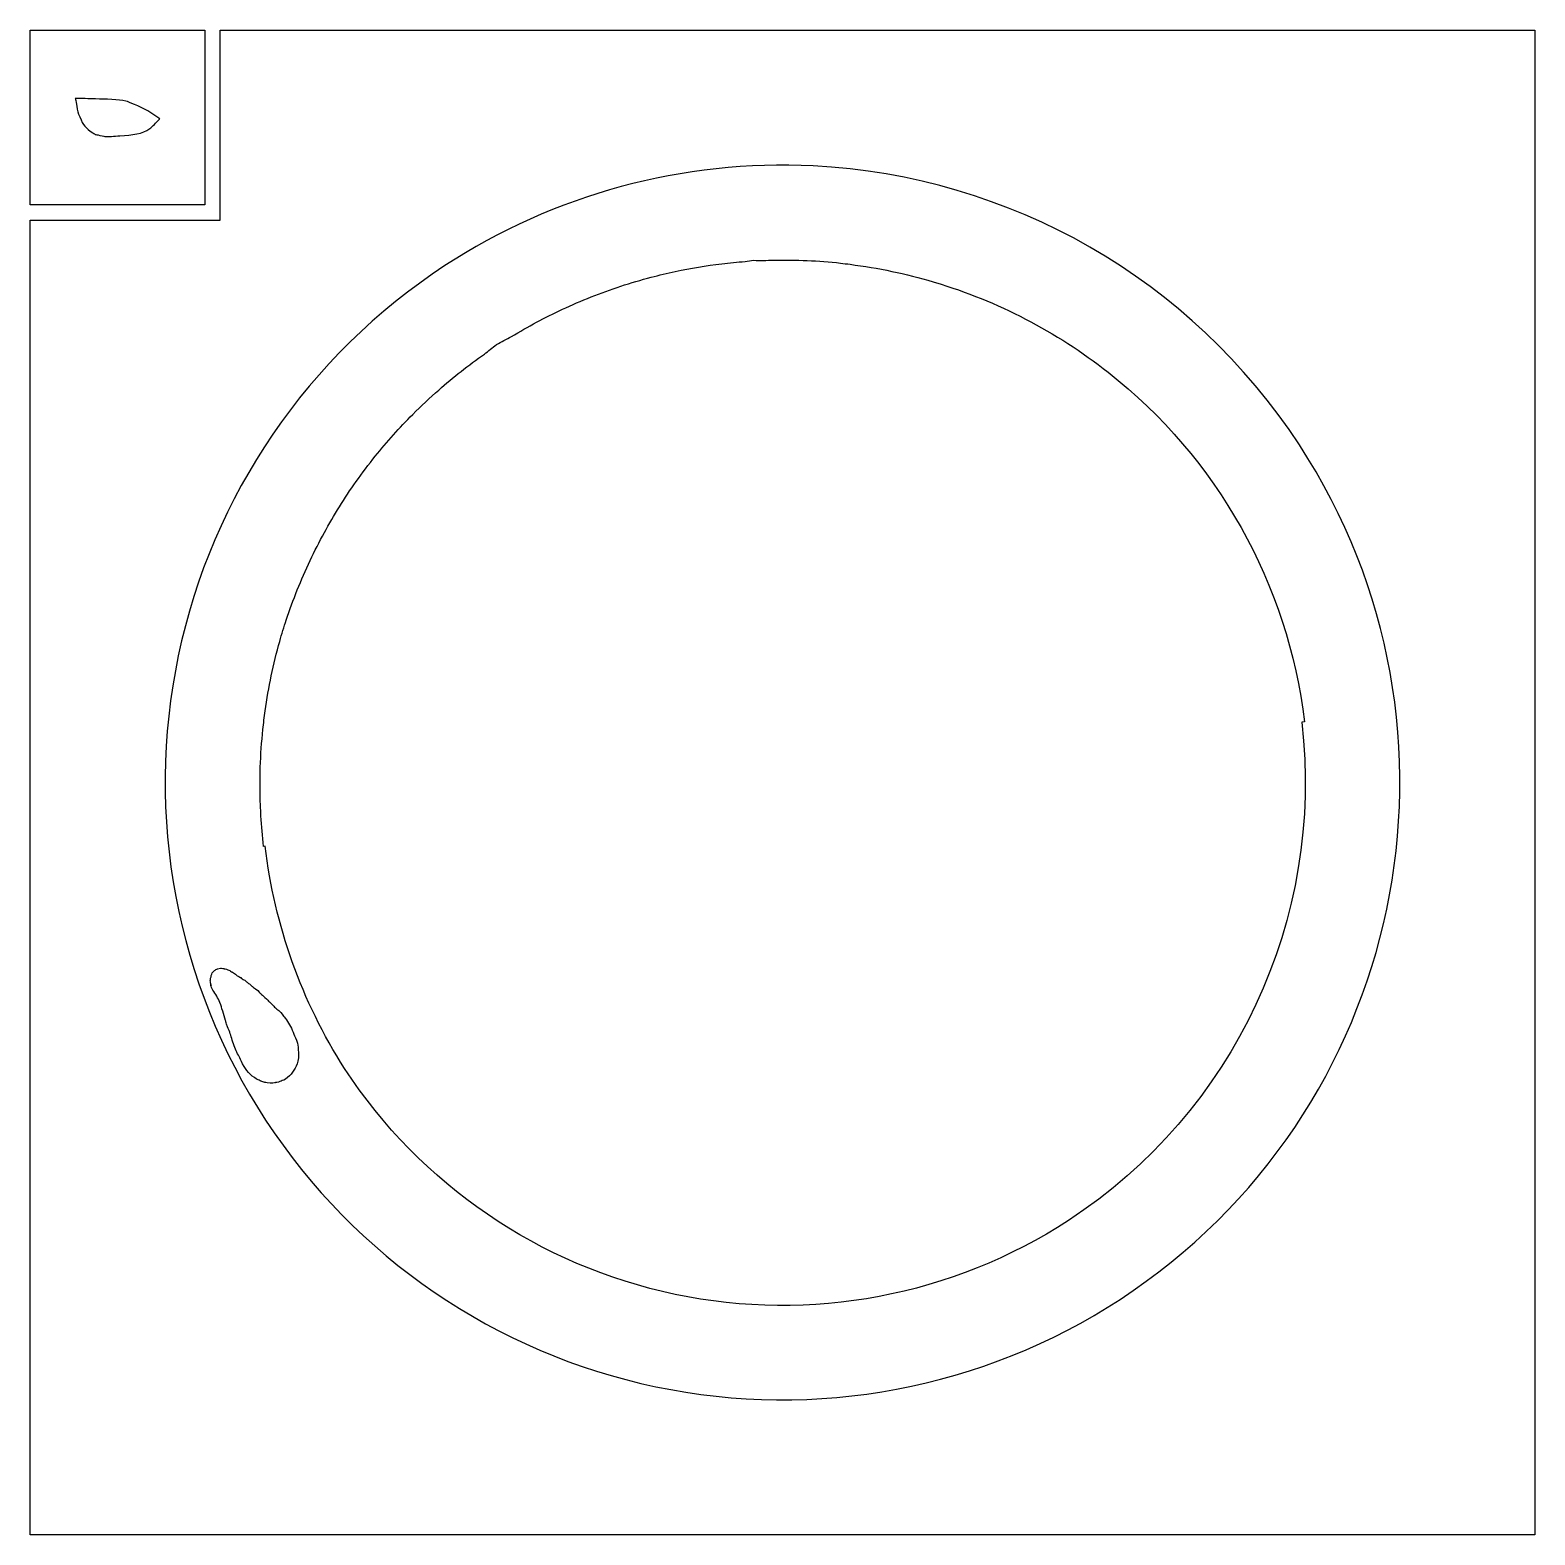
# Model space of a CAD drawing. Header units: millimetres. Extents: x -1461 to -1025, y 571 to 3922.
# Drawn here: x -1421 to -1025, y 2476.4 to 2872.4 of the extents above; entities that cross this region are included whole.
import ezdxf

# ---------------------------------------------------------------- set-up
doc = ezdxf.new("R2010")
doc.units = ezdxf.units.MM
doc.layers.add('Calque_1', color=7, linetype='CONTINUOUS')

msp = doc.modelspace()

# ---------------------------------------------------------------- linework, layer by layer
at = {"layer": 'Calque_1', "color": 5}
for points in [[(-1421.0135, 2872.35353), (-1375.0132, 2872.35353), (-1375.0132, 2826.35323), (-1421.0135, 2826.35323)], [(-1371.0135, 2872.35353), (-1025.0134, 2872.35353), (-1025.0134, 2476.35341), (-1221.0133, 2476.35341), (-1421.0135, 2476.35341), (-1421.0135, 2822.35348), (-1371.0135, 2822.35348)]]:
    msp.add_lwpolyline(points, close=True, dxfattribs=at)
at = {"layer": 'Calque_1', "color": 7}
for points in [[(-1409.1255, 2854.37528), (-1409.1257, 2854.37518)], [(-1225.3618, 2811.82141), (-1225.3618, 2811.82131)], [(-1085.6561, 2690.28611), (-1086.3517, 2690.20311)], [(-1359.1242, 2657.60461), (-1359.566, 2657.55161)], [(-1371.7304, 2625.29831), (-1370.8695, 2625.48791), (-1370.8635, 2625.47711)], [(-1373.5642, 2621.92941), (-1373.5651, 2621.93941)], [(-1372.8374, 2624.55321), (-1372.8378, 2624.55361)], [(-1369.9483, 2625.35811), (-1369.9483, 2625.35861)], [(-1366.4819, 2623.50811), (-1366.4814, 2623.50761)], [(-1365.8359, 2623.12731), (-1365.8355, 2623.12681)], [(-1373.3343, 2621.09941), (-1373.4283, 2620.86531)], [(-1363.5282, 2621.46451), (-1363.5272, 2621.46451)], [(-1361.657, 2620.05891), (-1361.6565, 2620.05851)], [(-1359.2195, 2617.81211), (-1359.2185, 2617.81211)], [(-1357.7369, 2616.36461), (-1357.7361, 2616.36461)], [(-1356.6907, 2615.26801), (-1356.6902, 2615.26761)], [(-1350.4291, 2603.96751), (-1350.429, 2603.96731)], [(-1360.7705, 2595.97971), (-1360.7707, 2595.98001)]]:
    msp.add_lwpolyline(points, dxfattribs=at)
for points in [[(-1214.9325, 2836.60891)], [(-1365.097, 2622.58991)]]:
    msp.add_lwpolyline(points, close=True, dxfattribs=at)
for points in [[(-1409.1257, 2854.37518), (-1409.0947, 2854.23608), (-1409.0737, 2854.19408), (-1408.8839, 2853.26308)], [(-1403.7889, 2854.24088), (-1405.5943, 2854.29588), (-1407.3793, 2854.36778), (-1409.1255, 2854.37528)], [(-1408.8839, 2853.26308), (-1408.6282, 2852.01278), (-1408.5319, 2850.99218), (-1408.317, 2850.26488)], [(-1395.8415, 2853.67708), (-1397.6325, 2854.12528), (-1401.1983, 2854.16248), (-1403.7889, 2854.24088)], [(-1393.5425, 2852.77538), (-1394.5388, 2853.17708), (-1395.2871, 2853.53838), (-1395.8415, 2853.67708)], [(-1386.901, 2848.98488), (-1388.8545, 2850.52708), (-1391.1707, 2851.81898), (-1393.5425, 2852.77538)], [(-1408.317, 2850.26488), (-1408.327, 2850.28888), (-1408.198, 2850.04138), (-1407.9599, 2849.51198)], [(-1407.9599, 2849.51198), (-1406.9386, 2847.24118), (-1406.5152, 2846.60918), (-1404.5022, 2845.31168)], [(-1389.5475, 2846.42378), (-1388.822, 2846.99368), (-1387.853, 2847.94128), (-1386.941, 2848.93988)], [(-1386.941, 2848.93988), (-1386.928, 2848.95488), (-1386.915, 2848.96988), (-1386.901, 2848.98488)], [(-1404.5022, 2845.31168), (-1404.1248, 2845.06848), (-1403.9131, 2844.94138), (-1403.878, 2844.92668)], [(-1403.878, 2844.92668), (-1403.908, 2844.93868), (-1403.6573, 2844.88168), (-1403.1307, 2844.74948)], [(-1403.1307, 2844.74948), (-1402.6676, 2844.63268), (-1401.3801, 2844.36558), (-1401.3386, 2844.36138)], [(-1401.3386, 2844.36138), (-1400.3123, 2844.26038), (-1398.9263, 2844.43738), (-1397.3734, 2844.55148)], [(-1397.3734, 2844.55148), (-1394.1692, 2844.78628), (-1391.3648, 2844.99648), (-1389.5475, 2846.42378)], [(-1214.9325, 2836.60891), (-1249.197593, 2838.31549), (-1283.123384, 2829.13062), (-1311.8475, 2810.37071)], [(-1086.9961, 2763.18711), (-1115.432231, 2806.726962), (-1162.993681, 2834.022144), (-1214.9325, 2836.60891)], [(-1232.8709, 2811.45021), (-1232.106006, 2811.566399), (-1231.340145, 2811.676136), (-1230.5734, 2811.77941)], [(-1230.5734, 2811.77941), (-1229.745843, 2811.760208), (-1228.918476, 2811.73354), (-1228.0914, 2811.69941)], [(-1228.0914, 2811.69941), (-1227.1816, 2811.73541), (-1226.2707, 2811.80321), (-1225.3618, 2811.82141)], [(-1225.3618, 2811.82131), (-1219.4506, 2811.93941), (-1213.5601, 2811.67461), (-1207.7246, 2811.04101)], [(-1311.8475, 2810.37071), (-1347.921511, 2786.810447), (-1373.158743, 2749.884803), (-1382.007291, 2707.717002)], [(-1257.5521, 2807.31971), (-1255.457338, 2807.86977), (-1253.349885, 2808.37031), (-1251.2315, 2808.82091)], [(-1251.2315, 2808.82091), (-1247.1936, 2809.67751), (-1243.1103, 2810.37971), (-1238.9785, 2810.87351)], [(-1238.9785, 2810.87351), (-1236.943, 2811.11671), (-1234.9066, 2811.29821), (-1232.8709, 2811.45021)], [(-1207.7246, 2811.04101), (-1206.894408, 2810.941435), (-1206.06514, 2810.834298), (-1205.2369, 2810.71961)], [(-1205.2369, 2810.71961), (-1197.8377, 2809.77961), (-1190.5368, 2808.25301), (-1183.4041, 2806.13791)], [(-1273.3919, 2802.12771), (-1268.2351, 2804.17051), (-1262.9486, 2805.90621), (-1257.5521, 2807.31971)], [(-1183.4041, 2806.13791), (-1183.200187, 2806.075184), (-1182.996419, 2806.011984), (-1182.7928, 2805.94831)], [(-1182.7928, 2805.94831), (-1166.4571, 2801.02181), (-1151.0138, 2793.08641), (-1137.3429, 2782.33421)], [(-1280.9227, 2798.87061), (-1278.44536, 2800.03091), (-1275.933978, 2801.117092), (-1273.3919, 2802.12771)], [(-1294.3333, 2791.69581), (-1290.0003, 2794.33441), (-1285.5223, 2796.72401), (-1280.9227, 2798.87061)], [(-1301.4512, 2787.09151), (-1300.40427, 2787.938981), (-1299.344956, 2788.771037), (-1298.2736, 2789.58741)], [(-1298.2736, 2789.58741), (-1296.971664, 2790.311489), (-1295.658057, 2791.014381), (-1294.3333, 2791.69581)], [(-1313.4835, 2777.64091), (-1309.6366, 2781.01111), (-1305.6309, 2784.17991), (-1301.4512, 2787.09151)], [(-1137.3429, 2782.33421), (-1108.5895, 2759.71981), (-1089.9969, 2726.60861), (-1085.6561, 2690.28611)], [(-1320.3312, 2771.20611), (-1318.122541, 2773.42836), (-1315.838643, 2775.574544), (-1313.4835, 2777.64091)], [(-1330.173, 2760.21821), (-1327.0789, 2764.07451), (-1323.7882, 2767.73371), (-1320.3312, 2771.20611)], [(-1335.2383, 2753.53231), (-1333.618186, 2755.811888), (-1331.928968, 2758.041556), (-1330.173, 2760.21821)], [(-1134.1792, 2538.33621), (-1059.059207, 2587.397902), (-1037.934637, 2688.066968), (-1086.9961, 2763.18711)], [(-1343.5809, 2740.10411), (-1341.0592, 2744.71331), (-1338.296, 2749.20691), (-1335.2383, 2753.53231)], [(-1347.313, 2732.76661), (-1346.142406, 2735.249108), (-1344.897816, 2737.696036), (-1343.5809, 2740.10411)], [(-1353.5891, 2717.11541), (-1351.8296, 2722.45081), (-1349.7179, 2727.67011), (-1347.313, 2732.76661)], [(-1355.3151, 2711.49921), (-1354.779795, 2713.383345), (-1354.204331, 2715.255838), (-1353.5891, 2717.11541)], [(-1359.151, 2693.21921), (-1358.2774, 2699.39791), (-1357.0118, 2705.50771), (-1355.3151, 2711.49921)], [(-1382.007291, 2707.717002), (-1390.855839, 2665.549202), (-1382.590876, 2621.593412), (-1359.0306, 2585.51941)], [(-1359.7433, 2688.34351), (-1359.574883, 2689.972137), (-1359.377419, 2691.597629), (-1359.151, 2693.21921)], [(-1086.3517, 2690.20311), (-1080.333744, 2638.404929), (-1104.106187, 2587.654051), (-1147.7531, 2559.11961)], [(-1360.3887, 2668.37361), (-1360.6582, 2675.06771), (-1360.4387, 2681.73821), (-1359.7433, 2688.34351)], [(-1360.2626, 2665.55621), (-1360.314254, 2666.494888), (-1360.35629, 2667.434071), (-1360.3887, 2668.37361)], [(-1359.566, 2657.55161), (-1359.8849, 2660.21981), (-1360.1005, 2662.88861), (-1360.2626, 2665.55621)], [(-1338.2479, 2599.09291), (-1349.575036, 2616.750888), (-1356.715686, 2636.76457), (-1359.1242, 2657.60461)], [(-1373.5651, 2621.93941), (-1373.6071, 2622.33721), (-1373.5811, 2622.23731), (-1373.5761, 2622.36311)], [(-1373.5761, 2622.36311), (-1373.5761, 2622.42611), (-1373.5761, 2622.49511), (-1373.5541, 2622.62411)], [(-1373.4283, 2620.86531), (-1373.4673, 2621.17241), (-1373.5203, 2621.52671), (-1373.5642, 2621.92941)], [(-1373.5541, 2622.62411), (-1373.5411, 2622.71911), (-1373.5431, 2622.87081), (-1373.396, 2623.20601)], [(-1373.396, 2623.20601), (-1373.335, 2623.66201), (-1373.1979, 2624.15921), (-1372.8374, 2624.55321)], [(-1372.8378, 2624.55361), (-1372.7388, 2624.66171), (-1372.6096, 2624.81131), (-1372.3035, 2625.00681)], [(-1372.3035, 2625.00681), (-1372.1977, 2625.07481), (-1372.0343, 2625.13121), (-1371.8808, 2625.18931)], [(-1371.8808, 2625.18931), (-1371.8378, 2625.22031), (-1371.7304, 2625.29831), (-1371.7304, 2625.29831)], [(-1370.8635, 2625.47711), (-1370.8633, 2625.47711), (-1370.4386, 2625.45811), (-1370.292, 2625.42711)], [(-1370.292, 2625.42711), (-1370.225, 2625.41311), (-1370.1879, 2625.39611), (-1370.1349, 2625.38111)], [(-1370.1349, 2625.38111), (-1370.0579, 2625.37011), (-1370.0539, 2625.38111), (-1369.9483, 2625.35811)], [(-1369.9483, 2625.35861), (-1369.9013, 2625.34861), (-1369.6014, 2625.36861), (-1368.9442, 2625.08311)], [(-1368.9442, 2625.08311), (-1368.5292, 2624.90531), (-1368.4153, 2624.85101), (-1367.9965, 2624.55351)], [(-1367.9965, 2624.55351), (-1367.9135, 2624.53551), (-1367.6533, 2624.40681), (-1367.2162, 2624.08481)], [(-1367.2162, 2624.08481), (-1366.8276, 2623.79851), (-1366.5932, 2623.58811), (-1366.4819, 2623.50811)], [(-1366.4814, 2623.50761), (-1366.6395, 2623.62131), (-1366.4144, 2623.46561), (-1366.2463, 2623.34591)], [(-1366.2463, 2623.34591), (-1366.1375, 2623.29091), (-1366.0765, 2623.26491), (-1365.8359, 2623.12731)], [(-1365.8355, 2623.12681), (-1365.696, 2623.04781), (-1365.8005, 2623.16581), (-1365.3518, 2622.81781)], [(-1365.3518, 2622.81781), (-1365.2958, 2622.77381), (-1365.2233, 2622.71981), (-1365.097, 2622.58991)], [(-1365.097, 2622.58991), (-1365.032, 2622.55091), (-1365.178, 2622.65491), (-1365.022, 2622.55391)], [(-1365.022, 2622.55391), (-1365.011, 2622.54391), (-1365.012, 2622.54391), (-1365.003, 2622.54091)], [(-1365.003, 2622.54091), (-1364.993, 2622.57991), (-1364.6801, 2622.44691), (-1364.2258, 2622.06701)], [(-1364.2258, 2622.06701), (-1364.1678, 2622.03001), (-1364.1188, 2622.00101), (-1364.0222, 2621.93161)], [(-1364.0222, 2621.93161), (-1363.9482, 2621.87861), (-1363.8489, 2621.86461), (-1363.5282, 2621.46451)], [(-1372.9622, 2619.72071), (-1373.223237, 2620.131882), (-1373.353016, 2620.612735), (-1373.3343, 2621.09941)], [(-1371.0827, 2616.46821), (-1371.5212, 2617.58261), (-1372.1853, 2618.69461), (-1372.9622, 2619.72071)], [(-1363.5272, 2621.46451), (-1363.3708, 2621.37051), (-1363.2592, 2621.31191), (-1363.0859, 2621.17511)], [(-1363.0859, 2621.17511), (-1362.6787, 2620.85511), (-1362.5034, 2620.65841), (-1362.5076, 2620.66301)], [(-1362.5076, 2620.66301), (-1362.3756, 2620.55771), (-1362.0854, 2620.38131), (-1361.657, 2620.05891)], [(-1361.6565, 2620.05851), (-1360.8129, 2619.42341), (-1360.4365, 2618.89921), (-1360.2468, 2618.69631)], [(-1360.2468, 2618.69631), (-1360.2128, 2618.68031), (-1360.0832, 2618.58001), (-1359.8406, 2618.35881)], [(-1359.8406, 2618.35881), (-1359.6652, 2618.19941), (-1359.5898, 2618.12221), (-1359.5311, 2618.06011)], [(-1359.5311, 2618.06011), (-1359.4601, 2618.00711), (-1359.3758, 2617.94431), (-1359.2195, 2617.81211)], [(-1359.2185, 2617.81211), (-1358.5815, 2617.27251), (-1358.2481, 2616.82421), (-1358.0759, 2616.65871)], [(-1370.3288, 2614.16031), (-1370.6329, 2615.16981), (-1370.7259, 2615.56151), (-1371.0827, 2616.46821)], [(-1369.5913, 2611.75891), (-1369.8214, 2612.52971), (-1370.0781, 2613.32801), (-1370.3288, 2614.16031)], [(-1358.0759, 2616.65871), (-1358.1449, 2616.72471), (-1358.0219, 2616.63871), (-1357.7369, 2616.36461)], [(-1357.7361, 2616.36461), (-1357.2495, 2615.89641), (-1356.924, 2615.50001), (-1356.6907, 2615.26801)], [(-1356.6902, 2615.26761), (-1356.4304, 2615.00911), (-1355.789, 2614.61581), (-1355.0143, 2613.78501)], [(-1355.0143, 2613.78501), (-1354.5107, 2613.24481), (-1354.3777, 2612.99631), (-1354.1183, 2612.65021)], [(-1369.3051, 2610.75231), (-1369.4563, 2611.21331), (-1369.5304, 2611.55481), (-1369.5913, 2611.75891)], [(-1368.4591, 2608.61081), (-1368.734, 2609.34621), (-1368.977, 2609.75241), (-1369.3051, 2610.75231)], [(-1354.1183, 2612.65021), (-1353.3627, 2611.64171), (-1352.6043, 2610.52081), (-1352.0156, 2609.19201)], [(-1367.3289, 2605.04361), (-1367.85, 2606.44121), (-1368.1054, 2607.66421), (-1368.4591, 2608.61081)], [(-1352.0156, 2609.19201), (-1351.7647, 2608.62591), (-1351.792, 2608.60381), (-1351.5892, 2608.09021)], [(-1351.5892, 2608.09021), (-1351.4046, 2607.62281), (-1350.9637, 2606.88541), (-1350.6751, 2605.76011)], [(-1350.6751, 2605.76011), (-1350.4688, 2604.95561), (-1350.4645, 2604.33721), (-1350.4291, 2603.96751)], [(-1365.8536, 2601.93941), (-1366.2996, 2602.81811), (-1366.8738, 2603.82271), (-1367.3289, 2605.04361)], [(-1364.6991, 2599.60931), (-1365.3231, 2600.59281), (-1365.5993, 2601.43581), (-1365.8536, 2601.93941)], [(-1350.429, 2603.96731), (-1350.349, 2603.13561), (-1350.277, 2602.18031), (-1350.5359, 2601.02441)], [(-1363.0429, 2597.55411), (-1363.6918, 2598.17811), (-1364.2379, 2598.88231), (-1364.6991, 2599.60931)], [(-1351.6315, 2598.61161), (-1352.0881, 2597.89661), (-1352.5064, 2597.28961), (-1353.2433, 2596.68721)], [(-1350.5359, 2601.02441), (-1350.763, 2600.01071), (-1351.1748, 2599.32661), (-1351.6315, 2598.61161)], [(-1251.279254, 2539.653437), (-1287.00397, 2547.149887), (-1318.287534, 2568.530909), (-1338.2479, 2599.09291)], [(-1360.7707, 2595.98001), (-1361.6423, 2596.38631), (-1362.394, 2596.93011), (-1363.0429, 2597.55411)], [(-1360.0397, 2595.70891), (-1360.2638, 2595.78391), (-1360.2268, 2595.72591), (-1360.7705, 2595.97971)], [(-1359.507, 2595.53531), (-1359.6431, 2595.57731), (-1359.8157, 2595.63431), (-1360.0397, 2595.70891)], [(-1358.6181, 2595.29601), (-1359.182, 2595.38601), (-1359.457, 2595.52001), (-1359.507, 2595.53531)], [(-1356.3645, 2595.41751), (-1356.6661, 2595.37251), (-1357.4543, 2595.10991), (-1358.6181, 2595.29601)], [(-1355.6752, 2595.51771), (-1356.3616, 2595.33431), (-1356.602, 2595.38171), (-1356.3645, 2595.41751)], [(-1354.9569, 2595.78951), (-1354.8619, 2595.82551), (-1355.0854, 2595.67521), (-1355.6752, 2595.51771)], [(-1353.2433, 2596.68721), (-1353.9933, 2596.07391), (-1354.6519, 2595.90411), (-1354.9569, 2595.78951)], [(-1359.0306, 2585.51941), (-1335.470352, 2549.445355), (-1298.544697, 2524.208083), (-1256.37687, 2515.359514)], [(-1147.7531, 2559.11961), (-1178.315059, 2539.15918), (-1215.554537, 2532.156986), (-1251.279254, 2539.653437)], [(-1256.37687, 2515.359514), (-1214.209044, 2506.510946), (-1170.253222, 2514.775912), (-1134.1792, 2538.33621)]]:
    msp.add_open_spline(points, degree=3, dxfattribs=at)

doc.saveas('drawing.dxf')
